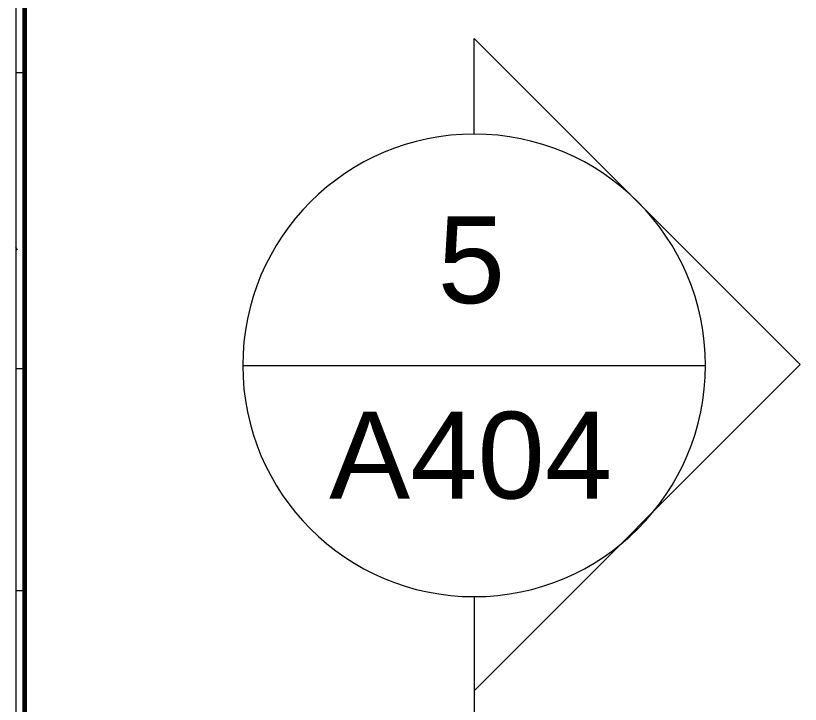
# Model space of a CAD drawing. Header units: inches. Extents: x -1969 to 2015, y -1363 to 1657.
# Drawn here: x -808.6 to -754.3, y 422.2 to 469.9 of the extents above; entities that cross this region are included whole.
import ezdxf

# ---------------------------------------------------------------- set-up
doc = ezdxf.new("R2010")
doc.units = ezdxf.units.IN
doc.header["$MEASUREMENT"] = 0
for name, color, linetype, lineweight in [('A-WALL', 113, 'Continuous', 18), ('A-WALL-PATT', 111, 'Continuous', 60), ('G-ANNO-SYMB', 111, 'Continuous', 9)]:
    doc.layers.add(name, color=color, linetype=linetype, lineweight=lineweight)
doc.styles.add('Arial', font='arial.ttf', dxfattribs={"height": 6})

# ---------------------------------------------------------------- blocks, each defined once
blk = doc.blocks.new('Section - Section Head - Open-55466-GROUND FLOOR')
at = {"layer": 'G-ANNO-SYMB'}
for p, q in [((-0.60321, 0), (-0.25077, 0.35244)), ((0.10167, 0), (-0.25077, 0.35244)), ((-0.5, 0), (-0.60321, 0)), ((0, 0), (0.10167, 0))]:
    blk.add_line(p, q, dxfattribs=at)
for start, end in [(360, 180), (180, 0)]:
    blk.add_arc((-0.25, 0), 0.25, start, end, dxfattribs=at)

msp = doc.modelspace()

# ---------------------------------------------------------------- hatches: boundary and pattern name
at = {"layer": 'A-WALL-PATT', "lineweight": 9}
h = msp.add_hatch(dxfattribs=at)
h.set_pattern_fill('FP_1', color=256, style=0, pattern_type=2)
h.set_pattern_definition([(0, (0, 0), (20.48, 5.12), [0.845, -14.515, 0.845, -14.515, -81.92]), (0, (0, 0), (20.48, 5.12), [-30.72, 0.845, -29.875, 0.845, -14.515, -35.84]), (0, (0, 0), (20.48, 5.12), [-76.8, 0.845, -9.395, 0.845, -24.755]), (120, (7.68, 2.56), (-14.67405, 15.1762), [0.845, -14.515, 0.845, -14.515, -81.92]), (120, (7.68, 2.56), (-14.67405, 15.1762), [-30.72, 0.845, -29.875, 0.845, -14.515, -35.84]), (120, (7.68, 2.56), (-14.67405, 15.1762), [-76.8, 0.845, -9.395, 0.845, -24.755]), (240, (10.24, 12.8), (-5.80595, -20.2962), [0.845, -14.515, 0.845, -14.515, -81.92]), (240, (10.24, 12.8), (-5.80595, -20.2962), [-30.72, 0.845, -29.875, 0.845, -14.515, -35.84]), (240, (10.24, 12.8), (-5.80595, -20.2962), [-76.8, 0.845, -9.395, 0.845, -24.755])])
h.paths.add_polyline_path([(-808.5874, 389.6642), (-807.9624, 389.6642), (-807.9624, 570.1642), (-808.5874, 570.1642), (-808.5874, 562.4287)])

# ---------------------------------------------------------------- linework, layer by layer
at = {"layer": 'A-WALL'}
msp.add_line((-808.5874, 570.7892), (-808.5874, 295.9142), dxfattribs=at)
at = {"layer": 'A-WALL', "lineweight": 60}
msp.add_line((-807.9624, 389.6642), (-807.9624, 570.1642), dxfattribs=at)
at = {"layer": 'G-ANNO-SYMB'}
for p, q in [((-792.8859, 445.669), (-760.8859, 445.669)), ((-776.8859, 429.669), (-776.8859, 237.2969))]:
    msp.add_line(p, q, dxfattribs=at)

# ---------------------------------------------------------------- block references
at = {"layer": 'G-ANNO-SYMB', "xscale": 63.99999999999997, "yscale": 63.99999999999997, "zscale": 63.99999999999997, "rotation": 269.9999999999996}
msp.add_blockref('Section - Section Head - Open-55466-GROUND FLOOR', (-776.8859, 429.669), dxfattribs=at)

# ---------------------------------------------------------------- texts
at = {"layer": 'G-ANNO-SYMB', "char_height": 6, "attachment_point": 1, "style": 'Arial'}
for s, insert, width in [('5', (-779.409, 455.9703), 5.656), ('A404', (-786.9051, 442.4585), 23.836)]:
    msp.add_mtext(s, dxfattribs=dict(at, insert=insert, width=width))

doc.saveas('drawing.dxf')
